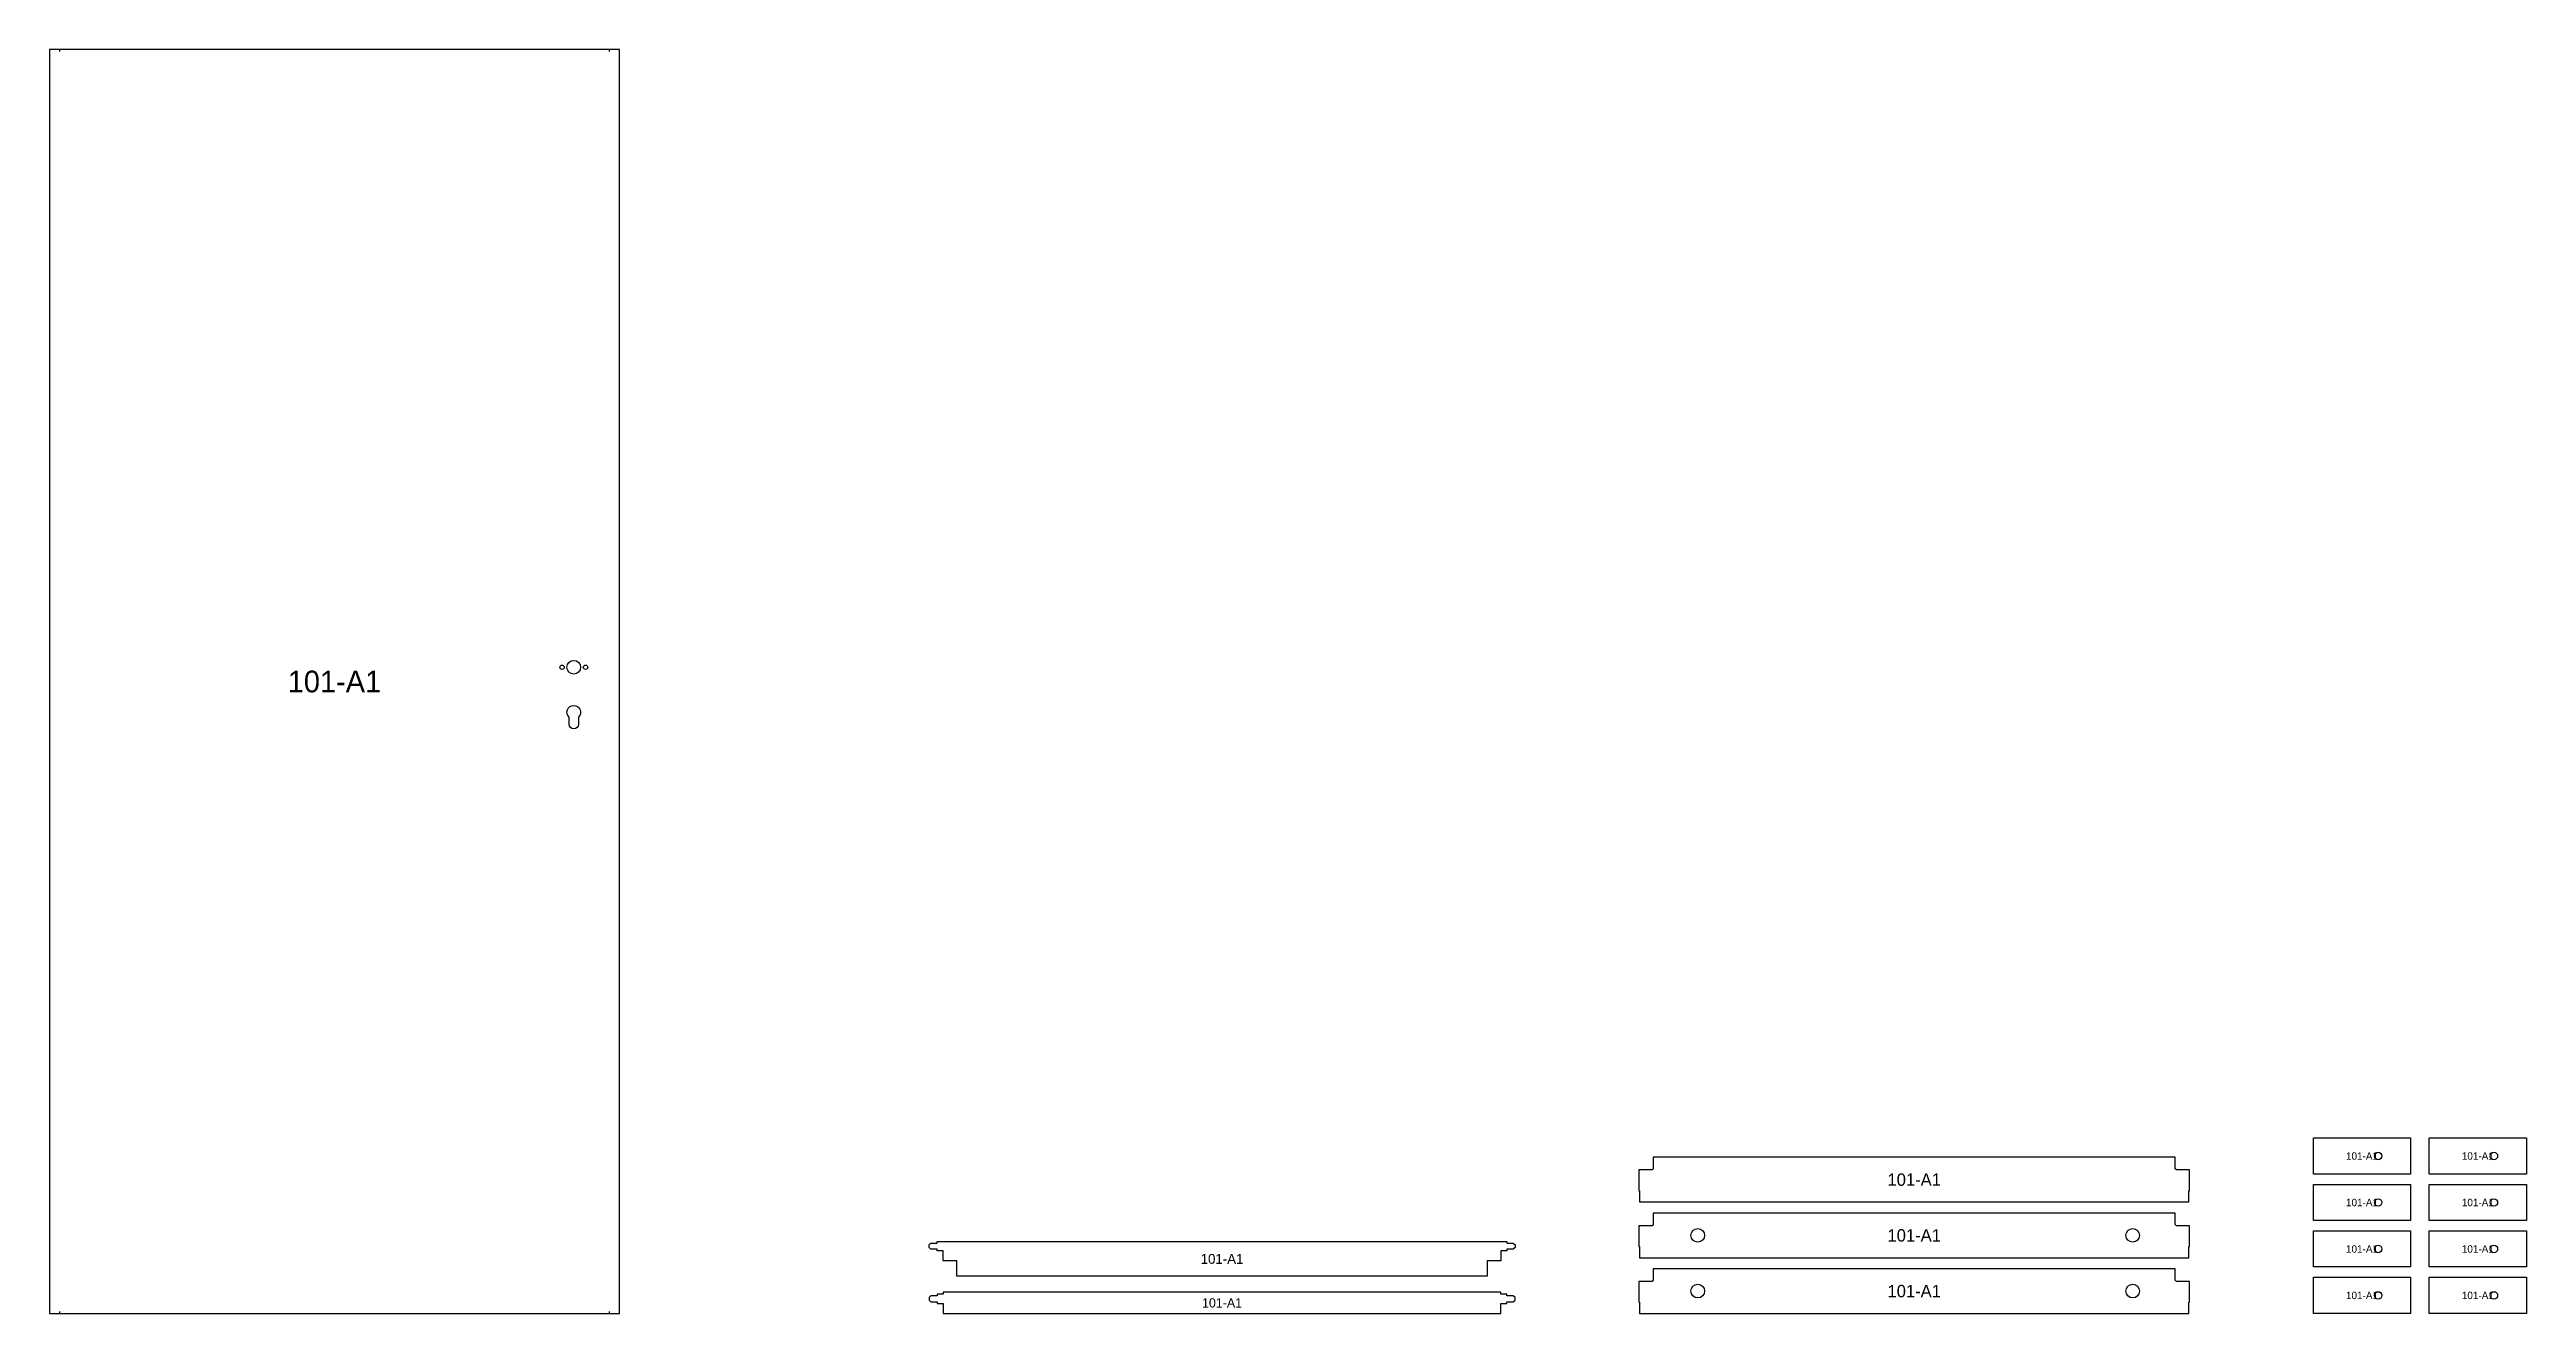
# Model space of a CAD drawing. Header units: metres. Extents: x 0 to 7546, y -6792 to 2098.
# Drawn here: x 3547 to 7546, y 0 to 2040 of the extents above; entities that cross this region are included whole.
import ezdxf
from ezdxf.enums import TextEntityAlignment as Align

# ---------------------------------------------------------------- set-up
doc = ezdxf.new("R2010")
doc.units = ezdxf.units.M
for name, color, linetype in [('CUTOUTS', 3, 'Continuous'), ('HOLES', 4, 'Continuous'), ('NOTCHES', 6, 'Continuous'), ('OUTLINE', 7, 'Continuous'), ('PART_LABELS', 7, 'Continuous')]:
    doc.layers.add(name, color=color, linetype=linetype)

# ---------------------------------------------------------------- blocks, each defined once
blk = doc.blocks.new('B_A1_LEAF2')
at = {"layer": 'CUTOUTS'}
blk.add_lwpolyline([(853.9, 962.4), (853.9, 950.9, -1), (838.9, 950.9), (838.9, 962.4, -2.539565)], format="xyb", close=True, dxfattribs=at)
at = {"layer": 'HOLES'}
for centre, radius in [((827.4, 1043), 3.5), ((846.4, 1043), 11), ((865.4, 1043), 3.5)]:
    blk.add_circle(centre, radius, dxfattribs=at)
at = {"layer": 'NOTCHES'}
for p, q in [((16.7, 2037), (16.7, 2040)), ((903.3, 2040), (903.3, 2037)), ((16.7, 0), (16.7, 3)), ((903.3, 3), (903.3, 0))]:
    blk.add_line(p, q, dxfattribs=at)
at = {"layer": 'OUTLINE'}
blk.add_lwpolyline([(920, 2040), (0, 2040), (0, 0), (920, 0)], close=True, dxfattribs=at)
at = {"layer": 'PART_LABELS'}
blk.add_text('101-A1', height=35, dxfattribs=at).set_placement((460, 1020), align=Align.MIDDLE_CENTER)
blk = doc.blocks.new('B_A1_FRAME_SUPPORT_1')
at = {"layer": 'OUTLINE'}
blk.add_lwpolyline([(943, 28.6337), (933, 28.6337), (933, 31.1337), (923, 31.1337), (923, 34.1337), (23, 34.1337), (23, 31.1337), (13, 31.1337), (13, 28.6337), (3, 28.6337), (0, 25.6337), (0, 21.6337), (3, 18.6337), (13, 18.6337), (13, 16.1337), (23, 16.1337), (23, 0), (923, 0), (923, 16.1337), (933, 16.1337), (933, 18.6337), (943, 18.6337), (946, 21.6337), (946, 25.6337)], close=True, dxfattribs=at)
at = {"layer": 'PART_LABELS'}
blk.add_text('101-A1', height=15, dxfattribs=at).set_placement((473, 17.0668), align=Align.MIDDLE_CENTER)
blk = doc.blocks.new('B_A1_FRAME_SUPPORT_2')
at = {"layer": 'OUTLINE'}
blk.add_lwpolyline([(943, 43.6337), (933, 43.6337), (933, 41.1337), (923, 41.1337), (923, 25.1337), (901, 25.1337), (901, 0), (45, 0), (45, 25.1337), (23, 25.1337), (23, 41.1337), (13, 41.1337), (13, 43.6337), (3, 43.6337), (0, 46.6337), (0, 50.6337), (3, 53.6337), (13, 53.6337), (13, 56.1337), (933, 56.1337), (933, 53.6337), (943, 53.6337), (946, 50.6337), (946, 46.6337)], close=True, dxfattribs=at)
at = {"layer": 'PART_LABELS'}
blk.add_text('101-A1', height=16, dxfattribs=at).set_placement((473, 28.0668), align=Align.MIDDLE_CENTER)
blk = doc.blocks.new('B_A1_LEAF_UCHANNEL_H')
at = {"layer": 'HOLES'}
for centre in [(95, 36.0331), (797.2658, 36.0331)]:
    blk.add_circle(centre, 11, dxfattribs=at)
at = {"layer": 'OUTLINE'}
blk.add_lwpolyline([(889, 51.5331), (867.75, 51.5331), (865.75, 53.5331), (865.75, 72.0661), (23.25, 72.0661), (23.25, 53.5331), (21.25, 51.5331), (0, 51.5331), (0, 18.0331), (1.05, 18.0331), (1.05, 0), (887.95, 0), (887.95, 18.0331), (889, 18.0331)], close=True, dxfattribs=at)
at = {"layer": 'PART_LABELS'}
blk.add_text('101-A1', height=20, dxfattribs=at).set_placement((444.5, 36.03305), align=Align.MIDDLE_CENTER)
blk = doc.blocks.new('B_A1_LEAF_UCHANNEL_P')
at = {"layer": 'OUTLINE'}
blk.add_lwpolyline([(889, 51.5331), (867.75, 51.5331), (865.75, 53.5331), (865.75, 72.0661), (23.25, 72.0661), (23.25, 53.5331), (21.25, 51.5331), (0, 51.5331), (0, 18.0331), (1.05, 18.0331), (1.05, 0), (887.95, 0), (887.95, 18.0331), (889, 18.0331)], close=True, dxfattribs=at)
at = {"layer": 'PART_LABELS'}
blk.add_text('101-A1', height=20, dxfattribs=at).set_placement((444.5, 36.03305), align=Align.MIDDLE_CENTER)
blk = doc.blocks.new('B_A1_ANCHOR_SUPPORT')
at = {"layer": 'HOLES'}
blk.add_circle((104.5, 29.1), 6, dxfattribs=at)
at = {"layer": 'OUTLINE'}
blk.add_lwpolyline([(0, 0), (0, 58.3), (157, 58.3), (157, 0)], close=True, dxfattribs=at)
at = {"layer": 'PART_LABELS'}
blk.add_text('101-A1', height=12, dxfattribs=at).set_placement((78.5, 29.1), align=Align.MIDDLE_CENTER)

msp = doc.modelspace()

# ---------------------------------------------------------------- block references
for name, p in [('B_A1_LEAF2', (3547, 0)), ('B_A1_ANCHOR_SUPPORT', (7202, 225)), ('B_A1_ANCHOR_SUPPORT', (7389, 225)), ('B_A1_LEAF_UCHANNEL_P', (6113, 180)), ('B_A1_ANCHOR_SUPPORT', (7202, 150)), ('B_A1_ANCHOR_SUPPORT', (7389, 150)), ('B_A1_LEAF_UCHANNEL_H', (6113, 90)), ('B_A1_ANCHOR_SUPPORT', (7202, 75)), ('B_A1_ANCHOR_SUPPORT', (7389, 75)), ('B_A1_FRAME_SUPPORT_2', (4967, 60)), ('B_A1_LEAF_UCHANNEL_H', (6113, 0)), ('B_A1_ANCHOR_SUPPORT', (7202, 0)), ('B_A1_ANCHOR_SUPPORT', (7389, 0)), ('B_A1_FRAME_SUPPORT_1', (4967, 0))]:
    msp.add_blockref(name, p)

doc.saveas('drawing.dxf')
